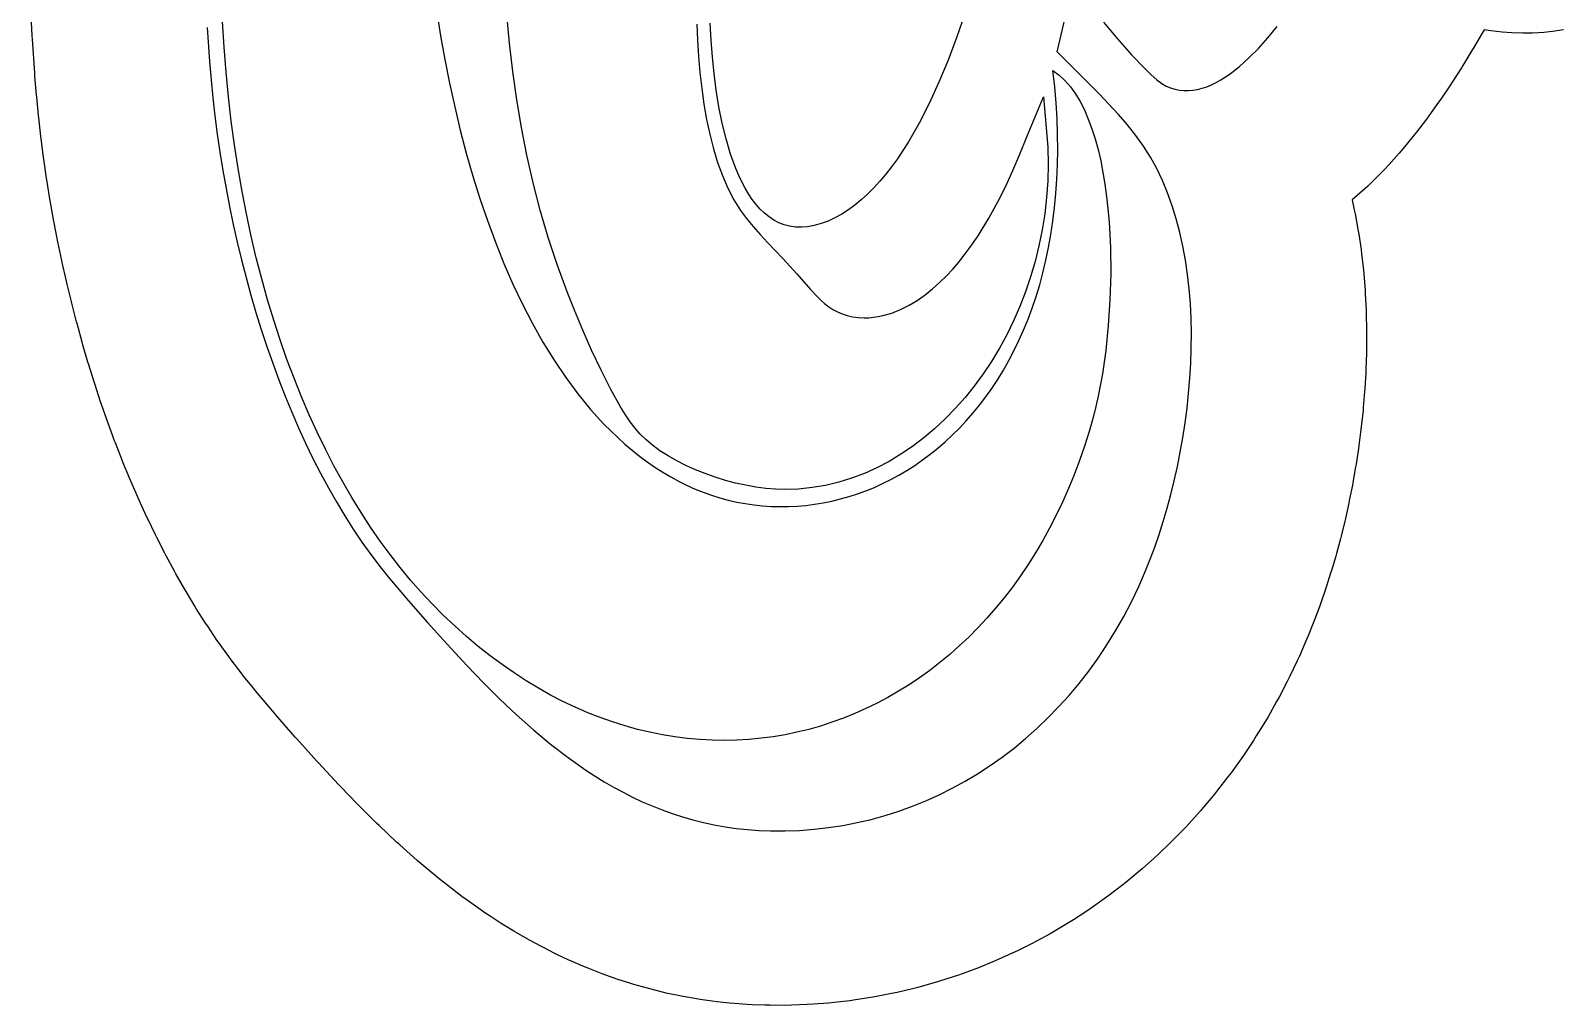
# Model space of a CAD drawing. Extents: x 0 to 210, y 0 to 160.
# Drawn here: x 3.8 to 85.1, y 2.7 to 54.4 of the extents above; entities that cross this region are included whole.
import ezdxf

# ---------------------------------------------------------------- set-up
doc = ezdxf.new("R2010")
doc.units = 0
doc.layers.add('Nível Padrão', color=18, linetype='CONTINUOUS')

msp = doc.modelspace()

# ---------------------------------------------------------------- linework, layer by layer
at = {"layer": 'Nível Padrão'}
for points in [[(13.125, 54.581), (13.245, 52.769), (13.325, 51.811), (13.42, 50.85), (13.53, 49.888), (13.656, 48.926), (13.796, 47.964), (13.95, 47.003), (14.12, 46.044), (14.304, 45.088), (14.502, 44.137), (14.715, 43.19), (14.941, 42.249), (15.182, 41.314), (15.437, 40.387), (15.706, 39.468), (15.988, 38.558), (16.284, 37.658), (16.594, 36.77), (16.917, 35.893), (17.254, 35.029), (17.603, 34.178), (17.966, 33.342), (18.342, 32.522), (18.731, 31.718), (19.132, 30.931), (19.546, 30.161), (19.973, 29.411), (20.412, 28.681), (20.864, 27.971), (21.328, 27.283), (21.804, 26.618), (22.292, 25.975), (22.792, 25.357), (23.798, 24.171), (24.811, 23.011), (25.845, 21.863), (26.913, 20.714), (27.776, 19.817), (28.647, 18.95), (29.53, 18.116), (30.425, 17.318), (31.336, 16.561), (32.265, 15.848), (33.213, 15.183), (33.695, 14.87), (34.183, 14.569), (34.677, 14.283), (35.178, 14.011), (35.684, 13.754), (36.198, 13.512), (36.719, 13.285), (37.248, 13.075), (37.784, 12.882), (38.328, 12.705), (38.88, 12.546), (39.441, 12.405), (40.01, 12.282), (40.589, 12.178), (41.177, 12.094), (41.774, 12.03), (42.382, 11.985), (42.999, 11.962), (43.775, 11.961), (44.547, 11.99), (45.316, 12.049), (46.08, 12.137), (46.838, 12.254), (47.591, 12.401), (48.337, 12.576), (49.076, 12.781), (49.808, 13.013), (50.53, 13.274), (51.243, 13.564), (51.947, 13.881), (52.639, 14.225), (53.321, 14.597), (53.991, 14.997), (54.648, 15.423), (55.291, 15.876), (55.921, 16.356), (56.536, 16.863), (57.136, 17.395), (57.72, 17.954), (58.288, 18.538), (58.838, 19.148), (59.37, 19.783), (59.883, 20.444), (60.377, 21.129), (60.852, 21.84), (61.305, 22.575), (61.738, 23.334), (62.148, 24.117), (62.536, 24.924), (62.9, 25.755), (63.15, 26.376), (63.39, 27.021), (63.62, 27.687), (63.839, 28.374), (64.046, 29.079), (64.24, 29.801), (64.421, 30.538), (64.588, 31.288), (64.74, 32.05), (64.876, 32.822), (64.996, 33.602), (65.099, 34.389), (65.184, 35.18), (65.25, 35.974), (65.297, 36.77), (65.323, 37.566), (65.329, 38.359), (65.313, 39.149), (65.274, 39.933), (65.213, 40.71), (65.127, 41.478), (65.017, 42.235), (64.881, 42.98), (64.719, 43.711), (64.53, 44.426), (64.313, 45.124), (64.068, 45.802), (63.794, 46.46), (63.49, 47.095), (63.154, 47.706), (62.788, 48.29), (62.389, 48.847), (61.936, 49.414), (61.456, 49.971), (60.953, 50.521), (60.431, 51.067), (59.338, 52.162), (58.203, 53.282), (59.043, 56.851)], [(85.062, 54.456), (84.488, 54.371), (84.023, 54.319), (83.428, 54.283), (82.917, 54.272), (82.333, 54.29), (81.812, 54.326), (81.223, 54.4), (80.853, 54.458), (80.756, 54.286), (80.282, 53.475), (80.214, 53.36), (79.733, 52.572), (79.654, 52.446), (79.16, 51.674), (79.068, 51.534), (78.561, 50.783), (78.446, 50.617), (77.934, 49.901), (77.797, 49.715), (77.274, 49.029), (77.102, 48.812), (76.573, 48.169), (76.358, 47.916), (75.824, 47.32), (75.553, 47.029), (75.014, 46.483), (74.664, 46.147), (74.124, 45.66), (73.858, 45.43), (73.972, 44.916), (74.018, 44.688), (74.164, 43.886), (74.209, 43.616), (74.328, 42.805), (74.361, 42.549), (74.453, 41.73), (74.477, 41.487), (74.542, 40.661), (74.557, 40.44), (74.599, 39.6), (74.607, 39.388), (74.624, 38.546), (74.626, 38.344), (74.62, 37.5), (74.617, 37.307), (74.588, 36.463), (74.581, 36.288), (74.531, 35.434), (74.52, 35.266), (74.449, 34.416), (74.434, 34.253), (74.343, 33.407), (74.325, 33.249), (74.216, 32.409), (74.194, 32.255), (74.066, 31.423), (74.042, 31.271), (73.897, 30.449), (73.869, 30.299), (73.707, 29.487), (73.676, 29.339), (73.499, 28.539), (73.464, 28.391), (73.271, 27.604), (73.234, 27.456), (73.026, 26.684), (72.984, 26.534), (72.763, 25.779), (72.717, 25.627), (72.482, 24.89), (72.431, 24.734), (72.183, 24.016), (72.126, 23.855), (71.866, 23.157), (71.798, 22.98), (71.53, 22.314), (71.443, 22.107), (71.057, 21.224), (70.947, 20.982), (70.536, 20.127), (70.417, 19.888), (69.982, 19.057), (69.853, 18.819), (69.394, 18.013), (69.255, 17.778), (68.773, 16.997), (68.625, 16.765), (68.121, 16.009), (67.963, 15.781), (67.437, 15.05), (67.27, 14.826), (66.723, 14.122), (66.547, 13.903), (65.979, 13.224), (65.794, 13.01), (65.206, 12.358), (65.013, 12.15), (64.406, 11.524), (64.204, 11.322), (63.578, 10.724), (63.368, 10.529), (62.725, 9.958), (62.506, 9.769), (61.846, 9.226), (61.619, 9.045), (60.943, 8.53), (60.708, 8.357), (60.017, 7.87), (59.775, 7.705), (59.069, 7.247), (58.813, 7.086), (58.1, 6.661), (57.837, 6.51), (57.111, 6.113), (56.842, 5.972), (56.104, 5.605), (55.828, 5.473), (55.079, 5.135), (54.797, 5.014), (54.037, 4.705), (53.751, 4.595), (52.98, 4.316), (52.689, 4.217), (51.909, 3.968), (51.614, 3.879), (50.825, 3.661), (50.526, 3.584), (49.73, 3.397), (49.427, 3.331), (48.624, 3.174), (48.319, 3.12), (47.509, 2.994), (47.202, 2.952), (46.387, 2.858), (46.078, 2.827), (45.258, 2.765), (44.948, 2.746), (44.124, 2.715), (43.814, 2.709), (42.987, 2.71), (42.702, 2.714), (42.028, 2.74), (41.758, 2.754), (41.097, 2.802), (40.826, 2.825), (40.174, 2.896), (39.904, 2.929), (39.263, 3.021), (38.994, 3.063), (38.362, 3.176), (38.097, 3.228), (37.475, 3.362), (37.266, 3.409), (36.601, 3.576), (36.397, 3.629), (35.743, 3.817), (35.544, 3.877), (34.901, 4.085), (34.707, 4.15), (34.075, 4.378), (33.889, 4.448), (33.268, 4.694), (33.052, 4.783), (32.478, 5.033), (32.272, 5.125), (31.707, 5.391), (31.559, 5.462), (30.954, 5.769), (30.814, 5.841), (30.22, 6.163), (30.087, 6.237), (29.505, 6.574), (29.379, 6.648), (28.808, 6.999), (28.66, 7.091), (28.129, 7.436), (27.902, 7.589), (26.909, 8.285), (26.631, 8.488), (25.657, 9.236), (25.416, 9.427), (24.466, 10.216), (24.265, 10.388), (23.33, 11.221), (23.167, 11.37), (22.244, 12.242), (22.107, 12.374), (21.202, 13.275), (21.096, 13.382), (20.198, 14.314), (20.089, 14.43), (19.02, 15.58), (18.922, 15.687), (17.888, 16.834), (17.793, 16.942), (16.75, 18.136), (16.691, 18.206), (15.685, 19.392), (15.585, 19.513), (15.051, 20.172), (14.912, 20.349), (14.39, 21.036), (14.262, 21.208), (13.754, 21.918), (13.637, 22.085), (13.144, 22.816), (13.037, 22.979), (12.559, 23.73), (12.466, 23.879), (11.996, 24.659), (11.911, 24.804), (11.456, 25.602), (11.378, 25.743), (10.938, 26.559), (10.866, 26.696), (10.441, 27.529), (10.374, 27.662), (9.964, 28.511), (9.902, 28.641), (9.507, 29.505), (9.45, 29.631), (9.068, 30.509), (9.016, 30.633), (8.649, 31.525), (8.606, 31.632), (8.248, 32.549), (8.208, 32.654), (7.866, 33.584), (7.828, 33.686), (7.501, 34.627), (7.466, 34.727), (7.153, 35.677), (7.121, 35.777), (6.823, 36.736), (6.794, 36.833), (6.51, 37.801), (6.483, 37.897), (6.215, 38.873), (6.189, 38.968), (5.936, 39.95), (5.912, 40.044), (5.674, 41.032), (5.652, 41.126), (5.429, 42.119), (5.408, 42.212), (5.2, 43.21), (5.182, 43.302), (4.989, 44.304), (4.972, 44.396), (4.794, 45.401), (4.778, 45.492), (4.616, 46.499), (4.602, 46.591), (4.455, 47.599), (4.442, 47.692), (4.31, 48.7), (4.299, 48.793), (4.183, 49.802), (4.173, 49.895), (4.073, 50.903), (4.064, 50.997), (3.98, 52.003), (3.968, 52.159), (3.848, 53.97), (3.838, 54.142), (3.753, 55.932)], [(25.299, 55.398), (25.501, 54.136), (25.725, 52.876), (25.974, 51.62), (26.247, 50.373), (26.543, 49.135), (26.865, 47.91), (27.212, 46.7), (27.584, 45.508), (27.982, 44.336), (28.406, 43.188), (28.857, 42.065), (29.334, 40.971), (29.839, 39.907), (30.371, 38.877), (30.931, 37.883), (31.52, 36.928), (32.137, 36.014), (32.783, 35.144), (33.459, 34.32), (33.808, 33.927), (34.164, 33.546), (34.528, 33.178), (34.9, 32.823), (35.279, 32.482), (35.666, 32.155), (36.06, 31.841), (36.462, 31.543), (36.873, 31.259), (37.29, 30.991), (37.716, 30.738), (38.15, 30.501), (38.573, 30.29), (39.001, 30.098), (39.434, 29.924), (39.873, 29.768), (40.315, 29.629), (40.762, 29.509), (41.212, 29.407), (41.665, 29.322), (42.12, 29.256), (42.577, 29.207), (43.037, 29.176), (43.497, 29.163), (43.958, 29.168), (44.419, 29.191), (44.88, 29.231), (45.341, 29.289), (45.801, 29.365), (46.259, 29.458), (46.715, 29.569), (47.169, 29.697), (47.62, 29.843), (48.067, 30.007), (48.511, 30.187), (48.951, 30.386), (49.386, 30.602), (49.816, 30.835), (50.241, 31.086), (50.659, 31.354), (51.071, 31.639), (51.477, 31.941), (51.875, 32.261), (52.265, 32.598), (52.647, 32.952), (53.02, 33.324), (53.385, 33.712), (53.74, 34.118), (54.084, 34.54), (54.419, 34.98), (54.742, 35.437), (55.054, 35.91), (55.355, 36.401), (55.643, 36.909), (55.919, 37.433), (56.181, 37.974), (56.43, 38.533), (56.665, 39.108), (56.885, 39.699), (57.09, 40.308), (57.281, 40.933), (57.455, 41.575), (57.613, 42.234), (57.754, 42.909), (57.879, 43.601), (57.985, 44.309), (58.074, 45.034), (58.144, 45.775), (58.195, 46.533), (58.227, 47.308), (58.239, 48.098), (58.231, 48.906), (58.202, 49.729), (58.152, 50.569), (58.08, 51.425), (57.987, 52.298), (57.987, 52.298), (58.315, 52.056), (58.622, 51.768), (58.909, 51.437), (59.175, 51.064), (59.423, 50.653), (59.651, 50.205), (59.86, 49.724), (60.051, 49.211), (60.223, 48.669), (60.379, 48.102), (60.517, 47.51), (60.638, 46.897), (60.742, 46.265), (60.831, 45.616), (60.904, 44.954), (60.962, 44.28), (61.004, 43.597), (61.033, 42.908), (61.048, 41.519), (61.009, 40.135), (60.921, 38.773), (60.786, 37.455), (60.608, 36.2), (60.388, 35.028), (60.264, 34.479), (60.132, 33.958), (59.903, 33.157), (59.656, 32.372), (59.39, 31.605), (59.108, 30.854), (58.807, 30.121), (58.49, 29.406), (58.157, 28.707), (57.807, 28.027), (57.442, 27.365), (57.062, 26.721), (56.666, 26.095), (56.257, 25.488), (55.833, 24.9), (55.395, 24.33), (54.945, 23.78), (54.481, 23.249), (54.005, 22.737), (53.518, 22.245), (53.018, 21.773), (52.507, 21.321), (51.986, 20.889), (51.454, 20.478), (50.912, 20.087), (50.36, 19.717), (49.799, 19.367), (49.23, 19.039), (48.652, 18.732), (48.066, 18.447), (47.472, 18.183), (46.871, 17.941), (46.264, 17.722), (45.65, 17.524), (45.03, 17.349), (44.404, 17.196), (43.773, 17.066), (43.138, 16.959), (42.498, 16.876), (41.854, 16.815), (41.206, 16.778), (40.556, 16.765), (39.902, 16.775), (39.246, 16.81), (38.589, 16.869), (37.929, 16.952), (37.269, 17.06), (36.608, 17.193), (35.946, 17.35), (35.284, 17.533), (34.623, 17.741), (33.963, 17.974), (33.304, 18.234), (32.647, 18.519), (31.991, 18.83), (31.339, 19.167), (30.689, 19.531), (30.042, 19.922), (29.399, 20.339), (28.76, 20.783), (28.125, 21.255), (27.496, 21.753), (26.872, 22.279), (26.253, 22.833), (25.64, 23.415), (25.034, 24.025), (24.467, 24.631), (23.91, 25.265), (23.362, 25.927), (22.824, 26.617), (22.298, 27.335), (21.782, 28.079), (21.278, 28.851), (20.787, 29.649), (20.308, 30.474), (19.842, 31.326), (19.39, 32.204), (18.952, 33.107), (18.529, 34.036), (18.121, 34.991), (17.728, 35.971), (17.351, 36.976), (16.99, 38.006), (16.647, 39.06), (16.32, 40.139), (16.012, 41.242), (15.722, 42.368), (15.45, 43.519), (15.198, 44.692), (14.966, 45.889), (14.754, 47.109), (14.562, 48.352), (14.392, 49.617), (14.243, 50.905), (14.116, 52.214), (14.012, 53.546), (13.93, 54.899)], [(53.334, 55.353), (52.892, 54.078), (52.426, 52.85), (51.936, 51.673), (51.421, 50.556), (50.882, 49.503), (50.604, 49.003), (50.319, 48.521), (50.028, 48.059), (49.731, 47.617), (49.428, 47.197), (49.119, 46.797), (48.803, 46.421), (48.481, 46.068), (48.153, 45.738), (47.819, 45.434), (47.478, 45.156), (47.131, 44.903), (46.778, 44.679), (46.419, 44.482), (46.053, 44.314), (45.681, 44.175), (45.32, 44.074), (44.973, 44.012), (44.641, 43.986), (44.323, 43.996), (44.018, 44.041), (43.726, 44.118), (43.447, 44.227), (43.181, 44.366), (42.928, 44.534), (42.686, 44.729), (42.457, 44.949), (42.239, 45.194), (42.033, 45.462), (41.838, 45.751), (41.654, 46.06), (41.48, 46.388), (41.316, 46.733), (41.163, 47.094), (40.885, 47.858), (40.644, 48.667), (40.438, 49.512), (40.264, 50.379), (40.12, 51.259), (40.005, 52.139), (39.916, 53.008), (39.846, 53.907), (39.796, 54.812)], [(39.087, 54.758), (39.129, 53.901), (39.186, 53.043), (39.261, 52.191), (39.356, 51.348), (39.473, 50.518), (39.613, 49.706), (39.779, 48.916), (39.972, 48.152), (40.195, 47.419), (40.449, 46.721), (40.736, 46.062), (41.058, 45.447), (41.233, 45.157), (41.418, 44.879), (41.732, 44.457), (42.081, 44.032), (42.456, 43.605), (42.848, 43.178), (43.647, 42.332), (44.406, 41.507), (45.12, 40.68), (45.488, 40.287), (45.681, 40.102), (45.882, 39.929), (46.092, 39.768), (46.313, 39.623), (46.548, 39.494), (46.796, 39.384), (47.061, 39.296), (47.343, 39.23), (47.645, 39.19), (47.968, 39.176), (48.221, 39.184), (48.472, 39.207), (48.719, 39.244), (48.963, 39.295), (49.441, 39.434), (49.904, 39.618), (50.352, 39.844), (50.784, 40.105), (51.199, 40.397), (51.596, 40.714), (51.973, 41.051), (52.331, 41.403), (52.669, 41.764), (52.984, 42.13), (53.277, 42.496), (53.547, 42.855), (54.012, 43.536), (54.578, 44.459), (55.059, 45.324), (55.478, 46.16), (55.859, 46.994), (56.225, 47.857), (56.602, 48.777), (57.48, 50.903), (57.71, 48.224), (57.728, 47.33), (57.707, 46.443), (57.646, 45.565), (57.549, 44.697), (57.414, 43.841), (57.244, 42.997), (57.039, 42.167), (56.8, 41.352), (56.53, 40.555), (56.227, 39.776), (55.895, 39.016), (55.533, 38.278), (55.142, 37.562), (54.725, 36.869), (54.282, 36.202), (53.813, 35.562), (53.32, 34.95), (52.805, 34.367), (52.267, 33.815), (51.709, 33.295), (51.131, 32.808), (50.534, 32.357), (49.919, 31.942), (49.288, 31.565), (48.641, 31.226), (47.98, 30.929), (47.305, 30.673), (46.618, 30.461), (45.919, 30.293), (45.21, 30.171), (44.492, 30.097), (43.766, 30.072), (43.271, 30.086), (42.757, 30.129), (42.23, 30.198), (41.693, 30.294), (41.15, 30.415), (40.607, 30.559), (40.067, 30.725), (39.534, 30.913), (39.014, 31.12), (38.509, 31.347), (38.025, 31.591), (37.567, 31.851), (37.137, 32.127), (36.741, 32.416), (36.382, 32.719), (36.066, 33.032), (35.818, 33.324), (35.565, 33.661), (35.308, 34.041), (35.049, 34.457), (34.527, 35.381), (34.011, 36.395), (33.511, 37.458), (33.038, 38.533), (32.601, 39.581), (32.212, 40.561), (31.681, 42.002), (31.205, 43.446), (30.78, 44.892), (30.403, 46.344), (30.072, 47.804), (29.784, 49.272), (29.537, 50.751), (29.327, 52.242), (29.152, 53.749), (29.009, 55.271)], [(60.667, 54.855), (61.406, 53.985), (62.16, 53.137), (62.876, 52.386), (63.204, 52.07), (63.504, 51.807), (63.768, 51.604), (63.991, 51.473), (64.222, 51.378), (64.456, 51.308), (64.691, 51.262), (64.929, 51.238), (65.168, 51.236), (65.409, 51.257), (65.652, 51.298), (65.896, 51.36), (66.142, 51.442), (66.388, 51.543), (66.636, 51.662), (66.884, 51.8), (67.383, 52.127), (67.883, 52.518), (68.383, 52.969), (68.883, 53.475), (69.38, 54.03), (69.873, 54.63)]]:
    msp.add_lwpolyline(points, dxfattribs=at)

doc.saveas('drawing.dxf')
